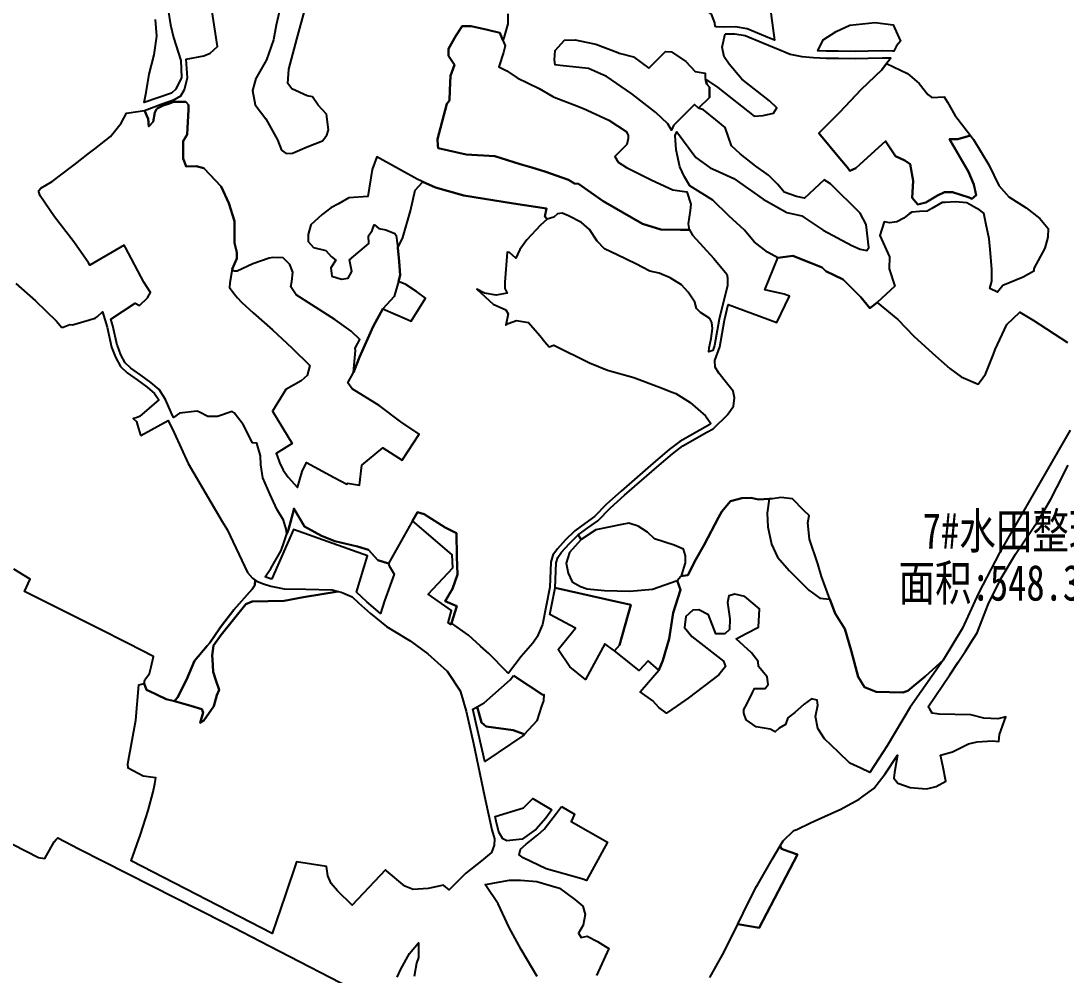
# Model space of a CAD drawing. Header units: millimetres. Extents: x 35444746 to 35449000, y 3482000 to 3488437.
# Drawn here: x 35447122.2 to 35447560.5, y 3484586.7 to 3484987 of the extents above; entities that cross this region are included whole.
import ezdxf
from ezdxf.enums import TextEntityAlignment as Align

# ---------------------------------------------------------------- set-up
doc = ezdxf.new("R2010")
doc.units = ezdxf.units.MM
for name, color, linetype, true_color in [('0203.02旱地整理', 9, 'Continuous', 0x808080), ('0204.01水田整理标注', 7, 'Continuous', 0xffffff), ('0204.02水田整理', 9, 'Continuous', 0x808080)]:
    doc.layers.add(name, color=color, linetype=linetype, true_color=true_color)
doc.styles.add('宋体', font='')
doc.styles.get('宋体').set_extended_font_data('SimSun')

msp = doc.modelspace()

# ---------------------------------------------------------------- linework, layer by layer
at = {"layer": '0203.02旱地整理', "color": 41}
for points in [[(35447414.69, 3485011.774), (35447414.867, 3485011.575), (35447430.876, 3485000.053), (35447436.236, 3484994.156), (35447436.868, 3484989.258), (35447438.233, 3484978.829), (35447434.372, 3484980.427), (35447426.697, 3484983.668), (35447421.839, 3484984.436), (35447417.252, 3484984.37), (35447413.752, 3484984.543), (35447413.261, 3484984.572), (35447413.162, 3484986.173), (35447411.742, 3484989.852), (35447405.07, 3484994.286), (35447399.362, 3484994.962), (35447396.556, 3484998.044), (35447396.786996, 3484998.107016), (35447399.034, 3484998.72), (35447400.79, 3485000)], [(35447414.69, 3485011.774), (35447414.867, 3485011.575), (35447430.876, 3485000.053), (35447436.236, 3484994.156), (35447436.868, 3484989.258), (35447438.233, 3484978.829), (35447434.372, 3484980.427), (35447426.697, 3484983.668), (35447421.839, 3484984.436), (35447417.252, 3484984.37), (35447413.752, 3484984.543), (35447413.261, 3484984.572), (35447413.162, 3484986.173), (35447411.742, 3484989.852), (35447405.07, 3484994.286), (35447399.362, 3484994.962), (35447396.556, 3484998.044), (35447396.786996, 3484998.107016), (35447399.034, 3484998.72), (35447400.79, 3485000)], [(35447469.759, 3484985.157), (35447480.464, 3484986.297), (35447488.021, 3484985.289), (35447491.061, 3484978.417), (35447489.315, 3484976.459), (35447488.207, 3484974.306), (35447487.673, 3484974.318), (35447483.439, 3484974.408), (35447477.458, 3484974.268), (35447472.013, 3484974.127), (35447465.077, 3484974.238), (35447459.932, 3484974.259), (35447456.414, 3484974.381), (35447458.611, 3484979.002), (35447464.018, 3484982.496)], [(35447469.759, 3484985.157), (35447480.464, 3484986.297), (35447488.021, 3484985.289), (35447491.061, 3484978.417), (35447489.315, 3484976.459), (35447488.207, 3484974.306), (35447487.673, 3484974.318), (35447483.439, 3484974.408), (35447477.458, 3484974.268), (35447472.013, 3484974.127), (35447465.077, 3484974.238), (35447459.932, 3484974.259), (35447456.414, 3484974.381), (35447458.611, 3484979.002), (35447464.018, 3484982.496)], [(35447417.565, 3484981.483), (35447421.633, 3484981.54), (35447425.897, 3484980.866), (35447433.256, 3484977.758), (35447440.462, 3484974.775), (35447444.738, 3484972.992), (35447449.614, 3484971.984), (35447454.539, 3484971.553), (35447459.875, 3484971.367), (35447465.048, 3484971.345), (35447472.027, 3484971.234), (35447477.529, 3484971.376), (35447483.442, 3484971.515), (35447486.889, 3484971.441), (35447486.662, 3484970.931), (35447485.216, 3484969.106), (35447483.15, 3484966.498), (35447474.547, 3484958.124), (35447465.55, 3484948.672), (35447456.832, 3484939.825), (35447465.661, 3484929.189), (35447468.87, 3484925.496), (35447469.804, 3484924.045), (35447472.274, 3484925.193), (35447474.087, 3484926.828), (35447484.706, 3484936.469), (35447488.879, 3484930.163), (35447492.884, 3484928.392), (35447495.069, 3484926.927), (35447496.32, 3484919.83), (35447495.904, 3484912.762), (35447498.245, 3484909.948), (35447501.706, 3484910.757), (35447506.575, 3484913.7), (35447509.462, 3484915.17), (35447512.837, 3484915.074), (35447519.908, 3484912.904), (35447520.93, 3484912.341), (35447522.761, 3484913.83), (35447521.806, 3484918.377), (35447519.521, 3484923.639), (35447511.651, 3484937.313), (35447515.021, 3484937.3), (35447520.339, 3484938.896), (35447521.653, 3484937.17), (35447528.051, 3484926.61), (35447532.242, 3484917.859), (35447536.414, 3484913.161), (35447543.79, 3484908.532), (35447549.523, 3484904.142), (35447552.913, 3484899.896), (35447552.899, 3484896.203), (35447551.568, 3484891.694), (35447546.898, 3484883.053), (35447546.97, 3484882.043), (35447542.521, 3484879.452), (35447533.917, 3484875.991), (35447531.768, 3484873.121), (35447528.524, 3484874.739), (35447529.365, 3484877.797), (35447529.385, 3484882.678), (35447528.834, 3484889.465), (35447528.197, 3484895.591), (35447526.9, 3484902.05), (35447525.925, 3484906.357), (35447524.358, 3484907.605), (35447521.799, 3484908.939), (35447518.827, 3484910.689), (35447514.113, 3484911.122), (35447509.808, 3484910.726), (35447508.485, 3484910.732), (35447504.254, 3484908.267), (35447502.181, 3484907.2), (35447498.954, 3484906.965), (35447495.808, 3484906.73), (35447494.647, 3484905.99), (35447492.488, 3484904.261), (35447489.503, 3484902.702), (35447486.606, 3484902.3), (35447484.192, 3484902.613), (35447482.39, 3484896.966), (35447486.397, 3484887.986), (35447486.258, 3484883.013), (35447488.599, 3484875.634), (35447481.321, 3484868.83), (35447479.244, 3484867.305), (35447478.137, 3484866.492), (35447474.403, 3484871.141), (35447467.055, 3484878.522), (35447459.681, 3484881.938), (35447458.137, 3484883.453), (35447453.3, 3484885.525), (35447445.854, 3484888.394), (35447439.543, 3484887.611), (35447435.217, 3484889.964), (35447429.733, 3484894.322), (35447425.584, 3484899.174), (35447419.107, 3484905.204), (35447412.298, 3484911.735), (35447402.651, 3484917.728), (35447400.422, 3484921.608), (35447398.56, 3484925.753), (35447397.023, 3484932.933), (35447396.557, 3484938.889), (35447397.22, 3484940.486), (35447405.239, 3484929.702), (35447411.199, 3484925.36), (35447413.404, 3484924.357), (35447421.143, 3484920.835), (35447433.492, 3484912.213), (35447443.374, 3484906.56), (35447449.67, 3484905.207), (35447450.692, 3484904.519), (35447458.601, 3484899.199), (35447470.599, 3484892.751), (35447474.121, 3484891.198), (35447476.89, 3484890.617), (35447477.703, 3484891.929), (35447476.707, 3484901.508), (35447474.075, 3484906.355), (35447461.743, 3484918.606), (35447459.013, 3484920.256), (35447450.722, 3484912.558), (35447447.415, 3484913.321), (35447442.262, 3484915.184), (35447439.56, 3484918.288), (35447435.65, 3484922.254), (35447430.364, 3484926.072), (35447423.806, 3484931.135), (35447420.235, 3484934.575), (35447417.495, 3484942.226), (35447413.595, 3484945.449), (35447408.447, 3484949.704), (35447406.296, 3484950.37), (35447410.913, 3484954.858), (35447410.926, 3484959.145), (35447409.856, 3484960.383), (35447409.278, 3484962.496), (35447414.412, 3484959.004), (35447429.736, 3484946.993), (35447433.477, 3484947.262), (35447437.756, 3484948.277), (35447439.123, 3484950.529), (35447436.167, 3484953.401), (35447424.564, 3484962.467), (35447419.18, 3484968.884), (35447417.061, 3484971.844), (35447416.258, 3484975.946)], [(35447417.565, 3484981.483), (35447421.633, 3484981.54), (35447425.897, 3484980.866), (35447433.256, 3484977.758), (35447440.462, 3484974.775), (35447444.738, 3484972.992), (35447449.614, 3484971.984), (35447454.539, 3484971.553), (35447459.875, 3484971.367), (35447465.048, 3484971.345), (35447472.027, 3484971.234), (35447477.529, 3484971.376), (35447483.442, 3484971.515), (35447486.889, 3484971.441), (35447486.662, 3484970.931), (35447485.216, 3484969.106), (35447483.15, 3484966.498), (35447474.547, 3484958.124), (35447465.55, 3484948.672), (35447456.832, 3484939.825), (35447465.661, 3484929.189), (35447468.87, 3484925.496), (35447469.804, 3484924.045), (35447472.274, 3484925.193), (35447474.087, 3484926.828), (35447484.706, 3484936.469), (35447488.879, 3484930.163), (35447492.884, 3484928.392), (35447495.069, 3484926.927), (35447496.32, 3484919.83), (35447495.904, 3484912.762), (35447498.245, 3484909.948), (35447501.706, 3484910.757), (35447506.575, 3484913.7), (35447509.462, 3484915.17), (35447512.837, 3484915.074), (35447519.908, 3484912.904), (35447520.93, 3484912.341), (35447522.761, 3484913.83), (35447521.806, 3484918.377), (35447519.521, 3484923.639), (35447511.651, 3484937.313), (35447515.021, 3484937.3), (35447520.339, 3484938.896), (35447521.653, 3484937.17), (35447528.051, 3484926.61), (35447532.242, 3484917.859), (35447536.414, 3484913.161), (35447543.79, 3484908.532), (35447549.523, 3484904.142), (35447552.913, 3484899.896), (35447552.899, 3484896.203), (35447551.568, 3484891.694), (35447546.898, 3484883.053), (35447546.97, 3484882.043), (35447542.521, 3484879.452), (35447533.917, 3484875.991), (35447531.768, 3484873.121), (35447528.524, 3484874.739), (35447529.365, 3484877.797), (35447529.385, 3484882.678), (35447528.834, 3484889.465), (35447528.197, 3484895.591), (35447526.9, 3484902.05), (35447525.925, 3484906.357), (35447524.358, 3484907.605), (35447521.799, 3484908.939), (35447518.827, 3484910.689), (35447514.113, 3484911.122), (35447509.808, 3484910.726), (35447508.485, 3484910.732), (35447504.254, 3484908.267), (35447502.181, 3484907.2), (35447498.954, 3484906.965), (35447495.808, 3484906.73), (35447494.647, 3484905.99), (35447492.488, 3484904.261), (35447489.503, 3484902.702), (35447486.606, 3484902.3), (35447484.192, 3484902.613), (35447482.39, 3484896.966), (35447486.397, 3484887.986), (35447486.258, 3484883.013), (35447488.599, 3484875.634), (35447481.321, 3484868.83), (35447479.244, 3484867.305), (35447478.137, 3484866.492), (35447474.403, 3484871.141), (35447467.055, 3484878.522), (35447459.681, 3484881.938), (35447458.137, 3484883.453), (35447453.3, 3484885.525), (35447445.854, 3484888.394), (35447439.543, 3484887.611), (35447435.217, 3484889.964), (35447429.733, 3484894.322), (35447425.584, 3484899.174), (35447419.107, 3484905.204), (35447412.298, 3484911.735), (35447402.651, 3484917.728), (35447400.422, 3484921.608), (35447398.56, 3484925.753), (35447397.023, 3484932.933), (35447396.557, 3484938.889), (35447397.22, 3484940.486), (35447405.239, 3484929.702), (35447411.199, 3484925.36), (35447413.404, 3484924.357), (35447421.143, 3484920.835), (35447433.492, 3484912.213), (35447443.374, 3484906.56), (35447449.67, 3484905.207), (35447450.692, 3484904.519), (35447458.601, 3484899.199), (35447470.599, 3484892.751), (35447474.121, 3484891.198), (35447476.89, 3484890.617), (35447477.703, 3484891.929), (35447476.707, 3484901.508), (35447474.075, 3484906.355), (35447461.743, 3484918.606), (35447459.013, 3484920.256), (35447450.722, 3484912.558), (35447447.415, 3484913.321), (35447442.262, 3484915.184), (35447439.56, 3484918.288), (35447435.65, 3484922.254), (35447430.364, 3484926.072), (35447423.806, 3484931.135), (35447420.235, 3484934.575), (35447417.495, 3484942.226), (35447413.595, 3484945.449), (35447408.447, 3484949.704), (35447406.296, 3484950.37), (35447410.913, 3484954.858), (35447410.926, 3484959.145), (35447409.856, 3484960.383), (35447409.278, 3484962.496), (35447414.412, 3484959.004), (35447429.736, 3484946.993), (35447433.477, 3484947.262), (35447437.756, 3484948.277), (35447439.123, 3484950.529), (35447436.167, 3484953.401), (35447424.564, 3484962.467), (35447419.18, 3484968.884), (35447417.061, 3484971.844), (35447416.258, 3484975.946)], [(35447435.954, 3484786.45), (35447435.133, 3484780.506), (35447435.459, 3484774.748), (35447436.906, 3484767.461), (35447439.433, 3484762.039), (35447444.498, 3484756.272), (35447452.605, 3484748.13), (35447457.167, 3484744.734), (35447461.422, 3484744.409), (35447463.692, 3484738.321), (35447467.739, 3484731.964), (35447470.418, 3484722.811), (35447473.322, 3484711.849), (35447475.941, 3484707.417), (35447480.866, 3484705.528), (35447492.067, 3484705.245), (35447494.134, 3484705.988), (35447501.47, 3484712.082), (35447509.006, 3484718.812), (35447495.162, 3484699.118), (35447485.517, 3484682.778), (35447478.157, 3484671.675), (35447474.401, 3484673.426), (35447469.761, 3484675.595), (35447465.065, 3484680.139), (35447459.175, 3484685.799), (35447456.317, 3484690.126), (35447455.429, 3484695.126), (35447456.38, 3484699.909), (35447456.042, 3484701.96), (35447453.78, 3484702.614), (35447450.589, 3484700.295), (35447446.772, 3484696.844), (35447443.845, 3484694.633), (35447442.786, 3484691.787), (35447440.179, 3484690.231), (35447438.427, 3484688.689), (35447436.426, 3484689.79), (35447430.496, 3484690.749), (35447426.26, 3484693.748), (35447425.406, 3484696.501), (35447425.41, 3484698.049), (35447426.538, 3484700.337), (35447428.931, 3484705.189), (35447429.849, 3484706.933), (35447434.358, 3484706.955), (35447435.614, 3484708.524), (35447435.162, 3484711.805), (35447431.521, 3484716.141), (35447431.297, 3484718.204), (35447428.501, 3484721.893), (35447422.152, 3484727.745), (35447426.604, 3484730.053), (35447431.551, 3484732.608), (35447431.854, 3484740.263), (35447425.787, 3484745.555), (35447421.581, 3484746.413), (35447419.066, 3484745.72), (35447418.485, 3484742.98), (35447419.431, 3484736.13), (35447419.304, 3484731.677), (35447417.418, 3484729.8), (35447413.656, 3484729.809), (35447410.51, 3484737.82), (35447406.454, 3484739.878), (35447403.982, 3484739.701), (35447400.986, 3484737.123), (35447400.509, 3484732.484), (35447403.515, 3484728.684), (35447416.764, 3484718.341), (35447417.723, 3484716.08), (35447414.794, 3484712.65), (35447401.953, 3484702.798), (35447397.329, 3484699.616), (35447392.936, 3484696.594), (35447389.636, 3484698.904), (35447387.235, 3484701.662), (35447381.846, 3484705.494), (35447389.663, 3484714.637), (35447391.303, 3484718.583), (35447393.978, 3484727.695), (35447395.705, 3484738.697), (35447398.764, 3484748.29), (35447397.371, 3484752.226), (35447398.918, 3484754.066), (35447401.807, 3484754.404), (35447405.191, 3484760.958), (35447408.776, 3484767.154), (35447414.768, 3484778.584), (35447416.118, 3484781.16), (35447419.76, 3484785.474), (35447424.531, 3484786.754), (35447428.436, 3484786.871), (35447431.464, 3484786.22)], [(35447435.954, 3484786.45), (35447435.133, 3484780.506), (35447435.459, 3484774.748), (35447436.906, 3484767.461), (35447439.433, 3484762.039), (35447444.498, 3484756.272), (35447452.605, 3484748.13), (35447457.167, 3484744.734), (35447461.422, 3484744.409), (35447463.692, 3484738.321), (35447467.739, 3484731.964), (35447470.418, 3484722.811), (35447473.322, 3484711.849), (35447475.941, 3484707.417), (35447480.866, 3484705.528), (35447492.067, 3484705.245), (35447494.134, 3484705.988), (35447501.47, 3484712.082), (35447509.006, 3484718.812), (35447495.162, 3484699.118), (35447485.517, 3484682.778), (35447478.157, 3484671.675), (35447474.401, 3484673.426), (35447469.761, 3484675.595), (35447465.065, 3484680.139), (35447459.175, 3484685.799), (35447456.317, 3484690.126), (35447455.429, 3484695.126), (35447456.38, 3484699.909), (35447456.042, 3484701.96), (35447453.78, 3484702.614), (35447450.589, 3484700.295), (35447446.772, 3484696.844), (35447443.845, 3484694.633), (35447442.786, 3484691.787), (35447440.179, 3484690.231), (35447438.427, 3484688.689), (35447436.426, 3484689.79), (35447430.496, 3484690.749), (35447426.26, 3484693.748), (35447425.406, 3484696.501), (35447425.41, 3484698.049), (35447426.538, 3484700.337), (35447428.931, 3484705.189), (35447429.849, 3484706.933), (35447434.358, 3484706.955), (35447435.614, 3484708.524), (35447435.162, 3484711.805), (35447431.521, 3484716.141), (35447431.297, 3484718.204), (35447428.501, 3484721.893), (35447422.152, 3484727.745), (35447426.604, 3484730.053), (35447431.551, 3484732.608), (35447431.854, 3484740.263), (35447425.787, 3484745.555), (35447421.581, 3484746.413), (35447419.066, 3484745.72), (35447418.485, 3484742.98), (35447419.431, 3484736.13), (35447419.304, 3484731.677), (35447417.418, 3484729.8), (35447413.656, 3484729.809), (35447410.51, 3484737.82), (35447406.454, 3484739.878), (35447403.982, 3484739.701), (35447400.986, 3484737.123), (35447400.509, 3484732.484), (35447403.515, 3484728.684), (35447416.764, 3484718.341), (35447417.723, 3484716.08), (35447414.794, 3484712.65), (35447401.953, 3484702.798), (35447397.329, 3484699.616), (35447392.936, 3484696.594), (35447389.636, 3484698.904), (35447387.235, 3484701.662), (35447381.846, 3484705.494), (35447389.663, 3484714.637), (35447391.303, 3484718.583), (35447393.978, 3484727.695), (35447395.705, 3484738.697), (35447398.764, 3484748.29), (35447397.371, 3484752.226), (35447398.918, 3484754.066), (35447401.807, 3484754.404), (35447405.191, 3484760.958), (35447408.776, 3484767.154), (35447414.768, 3484778.584), (35447416.118, 3484781.16), (35447419.76, 3484785.474), (35447424.531, 3484786.754), (35447428.436, 3484786.871), (35447431.464, 3484786.22)], [(35447233.731, 3484771.839), (35447234.329, 3484773.593), (35447236.589, 3484781.905), (35447236.662, 3484782.368), (35447241.032, 3484774.871), (35447248.184633, 3484770.959558), (35447253.886, 3484768.679222), (35447263.265, 3484766.445), (35447267.942, 3484765.003), (35447271.832, 3484760.751), (35447276.312, 3484759.31), (35447276.582, 3484758.372), (35447278.769, 3484754.826), (35447274.704, 3484743.693), (35447273.036, 3484738.334), (35447267.236, 3484743.201), (35447262.91, 3484747.292), (35447267.498, 3484762.598), (35447236.439, 3484773.638), (35447227.43, 3484752.844), (35447226.865, 3484752.964), (35447224.56, 3484753.742), (35447227.027, 3484757.208), (35447231.338, 3484764.827), (35447232.441, 3484768.06)], [(35447233.731, 3484771.839), (35447234.329, 3484773.593), (35447236.589, 3484781.905), (35447236.662, 3484782.368), (35447241.032, 3484774.871), (35447248.184633, 3484770.959558), (35447253.886, 3484768.679222), (35447263.265, 3484766.445), (35447267.942, 3484765.003), (35447271.832, 3484760.751), (35447276.312, 3484759.31), (35447276.582, 3484758.372), (35447278.769, 3484754.826), (35447274.704, 3484743.693), (35447273.036, 3484738.334), (35447267.236, 3484743.201), (35447262.91, 3484747.292), (35447267.498, 3484762.598), (35447236.439, 3484773.638), (35447227.43, 3484752.844), (35447226.865, 3484752.964), (35447224.56, 3484753.742), (35447227.027, 3484757.208), (35447231.338, 3484764.827), (35447232.441, 3484768.06)], [(35447286.366, 3484777.244), (35447288.44, 3484780.943), (35447291.283, 3484780.022), (35447300.062, 3484774.396), (35447304.774, 3484772.08), (35447305.001, 3484762.26), (35447305.301, 3484754.764), (35447303.201, 3484748.768), (35447300.159, 3484743.484), (35447305.019, 3484741.464), (35447302.709, 3484734.295), (35447302.44, 3484733.784), (35447301.378, 3484734.5), (35447302.788, 3484739.574), (35447292.914, 3484746.489), (35447303.353, 3484757.577), (35447302.96, 3484763.006), (35447287.293, 3484776.557)], [(35447286.366, 3484777.244), (35447288.44, 3484780.943), (35447291.283, 3484780.022), (35447300.062, 3484774.396), (35447304.774, 3484772.08), (35447305.001, 3484762.26), (35447305.301, 3484754.764), (35447303.201, 3484748.768), (35447300.159, 3484743.484), (35447305.019, 3484741.464), (35447302.709, 3484734.295), (35447302.44, 3484733.784), (35447301.378, 3484734.5), (35447302.788, 3484739.574), (35447292.914, 3484746.489), (35447303.353, 3484757.577), (35447302.96, 3484763.006), (35447287.293, 3484776.557)], [(35447220.392, 3484752.349), (35447221.04, 3484751.884), (35447222.77, 3484751.227), (35447223.954, 3484750.779), (35447227.029, 3484749.856), (35447232.58, 3484748.738), (35447241.588, 3484748.596), (35447252.631, 3484748.23), (35447255.254, 3484747.586), (35447240.695, 3484745.224), (35447232.62, 3484743.727), (35447225.903, 3484743.527), (35447219.142, 3484743.413), (35447216.553, 3484742.21), (35447206.121, 3484729.48), (35447202.939, 3484724.949), (35447202.386, 3484720.683), (35447202.47, 3484719.184), (35447202.762, 3484713.956), (35447203.971, 3484710.414), (35447205.37, 3484706.317), (35447204.286, 3484704.141), (35447203.055, 3484699.493), (35447198.853, 3484693.527), (35447197.314, 3484692.465), (35447198.543, 3484696.894), (35447198.037, 3484698.279), (35447193.413, 3484699.633), (35447186.52, 3484701.569), (35447186.816, 3484702.013), (35447187.779, 3484703.123), (35447191.588, 3484710.466), (35447194.98, 3484718.559), (35447200.314, 3484724.77), (35447201.387, 3484726.019), (35447205.635, 3484732.267), (35447206.289, 3484733.129), (35447211.427, 3484739.901), (35447219.145, 3484748.56), (35447220.295, 3484750.295)], [(35447220.392, 3484752.349), (35447221.04, 3484751.884), (35447222.77, 3484751.227), (35447223.954, 3484750.779), (35447227.029, 3484749.856), (35447232.58, 3484748.738), (35447241.588, 3484748.596), (35447252.631, 3484748.23), (35447255.254, 3484747.586), (35447240.695, 3484745.224), (35447232.62, 3484743.727), (35447225.903, 3484743.527), (35447219.142, 3484743.413), (35447216.553, 3484742.21), (35447206.121, 3484729.48), (35447202.939, 3484724.949), (35447202.386, 3484720.683), (35447202.47, 3484719.184), (35447202.762, 3484713.956), (35447203.971, 3484710.414), (35447205.37, 3484706.317), (35447204.286, 3484704.141), (35447203.055, 3484699.493), (35447198.853, 3484693.527), (35447197.314, 3484692.465), (35447198.543, 3484696.894), (35447198.037, 3484698.279), (35447193.413, 3484699.633), (35447186.52, 3484701.569), (35447186.816, 3484702.013), (35447187.779, 3484703.123), (35447191.588, 3484710.466), (35447194.98, 3484718.559), (35447200.314, 3484724.77), (35447201.387, 3484726.019), (35447205.635, 3484732.267), (35447206.289, 3484733.129), (35447211.427, 3484739.901), (35447219.145, 3484748.56), (35447220.295, 3484750.295)], [(35447255.254, 3484747.586), (35447256.54, 3484747.27), (35447257.235, 3484747.099), (35447261.14, 3484745.318), (35447263.706, 3484742.832), (35447268.73, 3484738.299), (35447275.478, 3484732.919), (35447278.025, 3484731.381), (35447285.359, 3484726.954), (35447292.843, 3484721.47), (35447300.982, 3484714.191), (35447306.353, 3484705.928), (35447307.744, 3484701.277), (35447307.792, 3484701.119), (35447308.889, 3484697.455), (35447312.003, 3484683.775), (35447316.52, 3484661.679), (35447319.629, 3484647.612), (35447320.71, 3484643.884), (35447320.598, 3484641.163), (35447319.538, 3484638.161), (35447315.325, 3484634.633), (35447308.783, 3484629.406), (35447301.759, 3484622.488), (35447299.325, 3484624.392), (35447293.029, 3484622.986), (35447286.693, 3484622.535), (35447283.222, 3484624.005), (35447275.536, 3484630.398), (35447275.07, 3484630.785), (35447261.026, 3484616.036), (35447254.936, 3484622.008), (35447252.222, 3484625.139), (35447250.922, 3484628.283), (35447250.346, 3484632.205), (35447237.732, 3484634.228), (35447232.957, 3484620.068), (35447227.576, 3484604.107), (35447168.408, 3484634.608), (35447172.298, 3484645.614), (35447175.558, 3484655.659), (35447177.618, 3484663.577), (35447178.265, 3484666.97), (35447178.739, 3484669.454), (35447173.492, 3484670.153), (35447167.129, 3484673.54), (35447166.97, 3484675.293), (35447170.377, 3484693.566), (35447171.592, 3484708.433), (35447173.807, 3484709.052), (35447174.846, 3484706.395), (35447178.491, 3484704.599), (35447179.339, 3484704.181), (35447183.034, 3484702.362), (35447186.52, 3484701.569), (35447193.413, 3484699.633), (35447198.037, 3484698.279), (35447198.543, 3484696.894), (35447197.314, 3484692.465), (35447198.853, 3484693.527), (35447203.055, 3484699.493), (35447204.286, 3484704.141), (35447205.37, 3484706.317), (35447203.971, 3484710.414), (35447202.762, 3484713.956), (35447202.47, 3484719.184), (35447202.386, 3484720.683), (35447202.939, 3484724.949), (35447206.121, 3484729.48), (35447216.553, 3484742.21), (35447219.142, 3484743.413), (35447225.903, 3484743.527), (35447232.62, 3484743.727), (35447240.695, 3484745.224)], [(35447255.254, 3484747.586), (35447256.54, 3484747.27), (35447257.235, 3484747.099), (35447261.14, 3484745.318), (35447263.706, 3484742.832), (35447268.73, 3484738.299), (35447275.478, 3484732.919), (35447278.025, 3484731.381), (35447285.359, 3484726.954), (35447292.843, 3484721.47), (35447300.982, 3484714.191), (35447306.353, 3484705.928), (35447307.744, 3484701.277), (35447307.792, 3484701.119), (35447308.889, 3484697.455), (35447312.003, 3484683.775), (35447316.52, 3484661.679), (35447319.629, 3484647.612), (35447320.71, 3484643.884), (35447320.598, 3484641.163), (35447319.538, 3484638.161), (35447315.325, 3484634.633), (35447308.783, 3484629.406), (35447301.759, 3484622.488), (35447299.325, 3484624.392), (35447293.029, 3484622.986), (35447286.693, 3484622.535), (35447283.222, 3484624.005), (35447275.536, 3484630.398), (35447275.07, 3484630.785), (35447261.026, 3484616.036), (35447254.936, 3484622.008), (35447252.222, 3484625.139), (35447250.922, 3484628.283), (35447250.346, 3484632.205), (35447237.732, 3484634.228), (35447232.957, 3484620.068), (35447227.576, 3484604.107), (35447168.408, 3484634.608), (35447172.298, 3484645.614), (35447175.558, 3484655.659), (35447177.618, 3484663.577), (35447178.265, 3484666.97), (35447178.739, 3484669.454), (35447173.492, 3484670.153), (35447167.129, 3484673.54), (35447166.97, 3484675.293), (35447170.377, 3484693.566), (35447171.592, 3484708.433), (35447173.807, 3484709.052), (35447174.846, 3484706.395), (35447178.491, 3484704.599), (35447179.339, 3484704.181), (35447183.034, 3484702.362), (35447186.52, 3484701.569), (35447193.413, 3484699.633), (35447198.037, 3484698.279), (35447198.543, 3484696.894), (35447197.314, 3484692.465), (35447198.853, 3484693.527), (35447203.055, 3484699.493), (35447204.286, 3484704.141), (35447205.37, 3484706.317), (35447203.971, 3484710.414), (35447202.762, 3484713.956), (35447202.47, 3484719.184), (35447202.386, 3484720.683), (35447202.939, 3484724.949), (35447206.121, 3484729.48), (35447216.553, 3484742.21), (35447219.142, 3484743.413), (35447225.903, 3484743.527), (35447232.62, 3484743.727), (35447240.695, 3484745.224)], [(35447346.199, 3484749.144), (35447367.388, 3484744.423), (35447377.994, 3484742.06), (35447373.262, 3484725.028), (35447371.053, 3484722.662), (35447367.028, 3484725.613), (35447358.983, 3484710.707), (35447352.368, 3484715.954), (35447347.454, 3484723.308), (35447354.709, 3484732.212), (35447343.973, 3484737.962)], [(35447346.199, 3484749.144), (35447367.388, 3484744.423), (35447377.994, 3484742.06), (35447373.262, 3484725.028), (35447371.053, 3484722.662), (35447367.028, 3484725.613), (35447358.983, 3484710.707), (35447352.368, 3484715.954), (35447347.454, 3484723.308), (35447354.709, 3484732.212), (35447343.973, 3484737.962)], [(35447328.712, 3484712.338), (35447341.007, 3484704.271), (35447341.52, 3484704.332), (35447341.321, 3484701.773), (35447340.55, 3484699.42), (35447338.572, 3484693.366), (35447333.223, 3484687.545), (35447332.757, 3484687.818), (35447328.543, 3484689.37), (35447317.23, 3484690.933), (35447315.307, 3484692.692), (35447313.557, 3484699.227), (35447316.482, 3484700.817), (35447327.34, 3484710.52)], [(35447328.712, 3484712.338), (35447341.007, 3484704.271), (35447341.52, 3484704.332), (35447341.321, 3484701.773), (35447340.55, 3484699.42), (35447338.572, 3484693.366), (35447333.223, 3484687.545), (35447332.757, 3484687.818), (35447328.543, 3484689.37), (35447317.23, 3484690.933), (35447315.307, 3484692.692), (35447313.557, 3484699.227), (35447316.482, 3484700.817), (35447327.34, 3484710.52)], [(35447313.557, 3484699.227), (35447315.307, 3484692.692), (35447317.23, 3484690.933), (35447328.543, 3484689.37), (35447332.757, 3484687.818), (35447333.223, 3484687.545), (35447333.041, 3484687.347), (35447316.743, 3484676.254), (35447315.591, 3484681.145), (35447311.671, 3484698.202)], [(35447313.557, 3484699.227), (35447315.307, 3484692.692), (35447317.23, 3484690.933), (35447328.543, 3484689.37), (35447332.757, 3484687.818), (35447333.223, 3484687.545), (35447333.041, 3484687.347), (35447316.743, 3484676.254), (35447315.591, 3484681.145), (35447311.671, 3484698.202)], [(35447054.852, 3484674.066), (35447081.158, 3484660.78), (35447129.517, 3484635.963), (35447132.207, 3484635.521), (35447136.059, 3484642.596), (35447136.945, 3484643.553), (35447137.701, 3484644.267), (35447146.393, 3484639.671), (35447207.378, 3484608.662), (35447226.536, 3484598.74), (35447264.431, 3484579.242), (35447266.459, 3484577.479), (35447267.294, 3484575.682), (35447267.694, 3484573.714), (35447267.694, 3484571.38), (35447237.156, 3484505.921), (35447236.021, 3484505.706), (35447235.105, 3484505.747), (35447025.099, 3484607.001), (35447024.685, 3484607.201), (35447024.38, 3484607.775)], [(35447054.852, 3484674.066), (35447081.158, 3484660.78), (35447129.517, 3484635.963), (35447132.207, 3484635.521), (35447136.059, 3484642.596), (35447136.945, 3484643.553), (35447137.701, 3484644.267), (35447146.393, 3484639.671), (35447207.378, 3484608.662), (35447226.536, 3484598.74), (35447264.431, 3484579.242), (35447266.459, 3484577.479), (35447267.294, 3484575.682), (35447267.694, 3484573.714), (35447267.694, 3484571.38), (35447237.156, 3484505.921), (35447236.021, 3484505.706), (35447235.105, 3484505.747), (35447025.099, 3484607.001), (35447024.685, 3484607.201), (35447024.38, 3484607.775)], [(35447344.827, 3484656.009), (35447342.276, 3484652.518), (35447338.252, 3484647.866), (35447332.34, 3484643.71), (35447325.985, 3484643.031), (35447324.21, 3484643.809), (35447322.646, 3484646.572), (35447321.517, 3484651.246), (35447321.11, 3484653.139), (35447332.947, 3484656.836), (35447336.885, 3484660.773)], [(35447344.827, 3484656.009), (35447342.276, 3484652.518), (35447338.252, 3484647.866), (35447332.34, 3484643.71), (35447325.985, 3484643.031), (35447324.21, 3484643.809), (35447322.646, 3484646.572), (35447321.517, 3484651.246), (35447321.11, 3484653.139), (35447332.947, 3484656.836), (35447336.885, 3484660.773)], [(35447348.927, 3484657.356), (35447354.328, 3484654.12), (35447352.943, 3484651.143), (35447368.145, 3484642.495), (35447359.31, 3484626.37), (35447357.352, 3484627.117), (35447342.436, 3484631.217), (35447332.775, 3484635.812), (35447331.16, 3484637.049), (35447331.745, 3484639.539), (35447334.036, 3484641.619), (35447338.959, 3484645.475), (35447341.567, 3484647.916), (35447346.72, 3484654.584)], [(35447348.927, 3484657.356), (35447354.328, 3484654.12), (35447352.943, 3484651.143), (35447368.145, 3484642.495), (35447359.31, 3484626.37), (35447357.352, 3484627.117), (35447342.436, 3484631.217), (35447332.775, 3484635.812), (35447331.16, 3484637.049), (35447331.745, 3484639.539), (35447334.036, 3484641.619), (35447338.959, 3484645.475), (35447341.567, 3484647.916), (35447346.72, 3484654.584)], [(35447440.579038, 3484640.825065), (35447441.094, 3484639.598), (35447444.202, 3484638.462), (35447447.907, 3484637.276), (35447431.708, 3484606.479), (35447423.66, 3484607.9), (35447422.843, 3484608.045), (35447427.261, 3484617.292), (35447430.642197, 3484623.783898), (35447431.286, 3484625.02), (35447437.388, 3484635.417)], [(35447440.579038, 3484640.825065), (35447441.094, 3484639.598), (35447444.202, 3484638.462), (35447447.907, 3484637.276), (35447431.708, 3484606.479), (35447423.66, 3484607.9), (35447422.843, 3484608.045), (35447427.261, 3484617.292), (35447430.642197, 3484623.783898), (35447431.286, 3484625.02), (35447437.388, 3484635.417)]]:
    msp.add_lwpolyline(points, close=True, dxfattribs=at)
for points in [[(35447326.364, 3484989.897), (35447326.349, 3484985.751), (35447324.761, 3484979.913), (35447324.316, 3484978.905), (35447323.065, 3484982.033), (35447317.89, 3484983.164), (35447310.937, 3484984.781), (35447307.217, 3484984.781), (35447304.63, 3484980.739), (35447301.506, 3484975.268), (35447301.506, 3484972.262), (35447303.941, 3484968.539), (35447302.282, 3484963.989), (35447302.058, 3484957.908), (35447301.898, 3484953.576), (35447300.8, 3484952.134), (35447296.877, 3484937.303), (35447297.027, 3484934.82), (35447297.088, 3484933.556), (35447308.875, 3484930.887), (35447320.85, 3484930.168), (35447331.558, 3484926.856), (35447336.459, 3484925.4), (35447341.848, 3484923.798), (35447351.845, 3484920.261), (35447354.269, 3484918.826), (35447356.016, 3484918.645), (35447366.304, 3484911.319), (35447382.854, 3484901.866), (35447390.553, 3484899.488), (35447398.847, 3484899.286), (35447402.526, 3484899.271), (35447403.84, 3484897.15), (35447412.692, 3484887.241), (35447418.204, 3484880.716), (35447418.441, 3484879.131), (35447418.48, 3484876.02), (35447415.066, 3484861.884), (35447413.077, 3484850.751), (35447412.344, 3484848.737), (35447410.611, 3484848.153), (35447410.787, 3484849.76), (35447411.649, 3484853.733), (35447412.259, 3484857.876), (35447411.931, 3484860.415), (35447411.092, 3484862.111), (35447407.21, 3484864.58), (35447405.526, 3484866.364), (35447404.775, 3484868.99), (35447402.001, 3484873.231), (35447399.222, 3484876.289), (35447394.496, 3484879.185), (35447389.767, 3484881.15), (35447385.879, 3484882.012), (35447380.053, 3484884.998), (35447372.201, 3484888.837), (35447366.966, 3484891.313), (35447363.85, 3484894.625), (35447360.655, 3484899.461), (35447357.199, 3484902.351), (35447351.88, 3484905.165), (35447349.093, 3484906.277), (35447347.231, 3484906.031), (35447345.618, 3484904.684), (35447342.907, 3484903.849), (35447341.862, 3484904.846), (35447342.607, 3484908.264), (35447328.805, 3484910.375), (35447307.987, 3484913.654), (35447296.074, 3484917.063), (35447290.776, 3484919.508), (35447290.195, 3484919.775), (35447288.36, 3484920.623), (35447271.411, 3484929.882), (35447269.444, 3484924.576), (35447267.666, 3484913.258), (35447259.74, 3484912.749), (35447255.392, 3484910.169), (35447252.17, 3484908.511), (35447248.462, 3484905.784), (35447243.762, 3484901.48), (35447242.63, 3484897.338), (35447242.625, 3484894.447), (35447244.831, 3484891.893), (35447250.1, 3484890.693), (35447252.306, 3484888.139), (35447254.26, 3484886.646), (35447252.094, 3484883.41), (35447252.598, 3484879.837), (35447256.679, 3484878.639), (35447259.402, 3484878.974), (35447260.938, 3484881.864), (35447260.028, 3484886.68), (35447268.055, 3484893.619), (35447267.993, 3484896.768), (35447269.466, 3484899.057), (35447270.328, 3484901.445), (35447270.416, 3484901.376), (35447272.308, 3484899.894), (35447275.25, 3484899.373), (35447278.937, 3484897.839), (35447279.506, 3484896.879), (35447279.99, 3484893.908), (35447280.302, 3484891.797), (35447280.82, 3484886.03), (35447281.191, 3484880.277), (35447280.456, 3484877.58), (35447278.758, 3484871.345), (35447273.998, 3484866.158), (35447269.93, 3484858.78), (35447264.181, 3484845.965), (35447261.666, 3484839.424), (35447262.448, 3484848.721), (35447262.394, 3484849.71), (35447264.302, 3484853.376), (35447260.599, 3484856.762), (35447253.863, 3484861.728), (35447244.119, 3484867.82), (35447237.538, 3484872.11), (35447235.404, 3484875.365), (35447235.836, 3484877.675), (35447236.271, 3484881.525), (35447234.993, 3484884.778), (35447232.088, 3484887.607), (35447227.845, 3484887.736), (35447226.303, 3484887.482), (35447219.422, 3484885.114), (35447212.898, 3484881.97), (35447211.546, 3484881.97), (35447210.73, 3484882.884), (35447212.689, 3484887.297), (35447212.78, 3484889.873), (35447211.709, 3484893.934), (35447211.709, 3484902.986), (35447209.417, 3484910.548), (35447206.208, 3484917.537), (35447198.94, 3484925.154), (35447195.605, 3484926.005), (35447191.528, 3484925.957), (35447190.154, 3484929.221), (35447190.209, 3484936.534), (35447191.936, 3484939.313), (35447192.465, 3484949.759), (35447192.483, 3484951.803), (35447191.362, 3484952.976), (35447186.186, 3484952.966), (35447184.478, 3484952.368), (35447181.761, 3484951.451), (35447179.321, 3484950.177), (35447178.978, 3484949.998), (35447178.278, 3484948.568), (35447177.669, 3484944.613), (35447175.874, 3484942.665), (35447175.597, 3484945.955), (35447174.023, 3484949.384), (35447180.972, 3484952.051), (35447186.556, 3484954.036), (35447189.183, 3484955.477), (35447190.752, 3484958.229), (35447192.037, 3484963.094), (35447191.511, 3484970.873), (35447198.909, 3484972.367), (35447201.589, 3484973.419), (35447204.633, 3484976.217), (35447200.943, 3485000)], [(35447326.364, 3484989.897), (35447326.349, 3484985.751), (35447324.761, 3484979.913), (35447324.316, 3484978.905), (35447323.065, 3484982.033), (35447317.89, 3484983.164), (35447310.937, 3484984.781), (35447307.217, 3484984.781), (35447304.63, 3484980.739), (35447301.506, 3484975.268), (35447301.506, 3484972.262), (35447303.941, 3484968.539), (35447302.282, 3484963.989), (35447302.058, 3484957.908), (35447301.898, 3484953.576), (35447300.8, 3484952.134), (35447296.877, 3484937.303), (35447297.027, 3484934.82), (35447297.088, 3484933.556), (35447308.875, 3484930.887), (35447320.85, 3484930.168), (35447331.558, 3484926.856), (35447336.459, 3484925.4), (35447341.848, 3484923.798), (35447351.845, 3484920.261), (35447354.269, 3484918.826), (35447356.016, 3484918.645), (35447366.304, 3484911.319), (35447382.854, 3484901.866), (35447390.553, 3484899.488), (35447398.847, 3484899.286), (35447402.526, 3484899.271), (35447403.84, 3484897.15), (35447412.692, 3484887.241), (35447418.204, 3484880.716), (35447418.441, 3484879.131), (35447418.48, 3484876.02), (35447415.066, 3484861.884), (35447413.077, 3484850.751), (35447412.344, 3484848.737), (35447410.611, 3484848.153), (35447410.787, 3484849.76), (35447411.649, 3484853.733), (35447412.259, 3484857.876), (35447411.931, 3484860.415), (35447411.092, 3484862.111), (35447407.21, 3484864.58), (35447405.526, 3484866.364), (35447404.775, 3484868.99), (35447402.001, 3484873.231), (35447399.222, 3484876.289), (35447394.496, 3484879.185), (35447389.767, 3484881.15), (35447385.879, 3484882.012), (35447380.053, 3484884.998), (35447372.201, 3484888.837), (35447366.966, 3484891.313), (35447363.85, 3484894.625), (35447360.655, 3484899.461), (35447357.199, 3484902.351), (35447351.88, 3484905.165), (35447349.093, 3484906.277), (35447347.231, 3484906.031), (35447345.618, 3484904.684), (35447342.907, 3484903.849), (35447341.862, 3484904.846), (35447342.607, 3484908.264), (35447328.805, 3484910.375), (35447307.987, 3484913.654), (35447296.074, 3484917.063), (35447290.776, 3484919.508), (35447290.195, 3484919.775), (35447288.36, 3484920.623), (35447271.411, 3484929.882), (35447269.444, 3484924.576), (35447267.666, 3484913.258), (35447259.74, 3484912.749), (35447255.392, 3484910.169), (35447252.17, 3484908.511), (35447248.462, 3484905.784), (35447243.762, 3484901.48), (35447242.63, 3484897.338), (35447242.625, 3484894.447), (35447244.831, 3484891.893), (35447250.1, 3484890.693), (35447252.306, 3484888.139), (35447254.26, 3484886.646), (35447252.094, 3484883.41), (35447252.598, 3484879.837), (35447256.679, 3484878.639), (35447259.402, 3484878.974), (35447260.938, 3484881.864), (35447260.028, 3484886.68), (35447268.055, 3484893.619), (35447267.993, 3484896.768), (35447269.466, 3484899.057), (35447270.328, 3484901.445), (35447270.416, 3484901.376), (35447272.308, 3484899.894), (35447275.25, 3484899.373), (35447278.937, 3484897.839), (35447279.506, 3484896.879), (35447279.99, 3484893.908), (35447280.302, 3484891.797), (35447280.82, 3484886.03), (35447281.191, 3484880.277), (35447280.456, 3484877.58), (35447278.758, 3484871.345), (35447273.998, 3484866.158), (35447269.93, 3484858.78), (35447264.181, 3484845.965), (35447261.666, 3484839.424), (35447262.448, 3484848.721), (35447262.394, 3484849.71), (35447264.302, 3484853.376), (35447260.599, 3484856.762), (35447253.863, 3484861.728), (35447244.119, 3484867.82), (35447237.538, 3484872.11), (35447235.404, 3484875.365), (35447235.836, 3484877.675), (35447236.271, 3484881.525), (35447234.993, 3484884.778), (35447232.088, 3484887.607), (35447227.845, 3484887.736), (35447226.303, 3484887.482), (35447219.422, 3484885.114), (35447212.898, 3484881.97), (35447211.546, 3484881.97), (35447210.73, 3484882.884), (35447212.689, 3484887.297), (35447212.78, 3484889.873), (35447211.709, 3484893.934), (35447211.709, 3484902.986), (35447209.417, 3484910.548), (35447206.208, 3484917.537), (35447198.94, 3484925.154), (35447195.605, 3484926.005), (35447191.528, 3484925.957), (35447190.154, 3484929.221), (35447190.209, 3484936.534), (35447191.936, 3484939.313), (35447192.465, 3484949.759), (35447192.483, 3484951.803), (35447191.362, 3484952.976), (35447186.186, 3484952.966), (35447184.478, 3484952.368), (35447181.761, 3484951.451), (35447179.321, 3484950.177), (35447178.978, 3484949.998), (35447178.278, 3484948.568), (35447177.669, 3484944.613), (35447175.874, 3484942.665), (35447175.597, 3484945.955), (35447174.023, 3484949.384), (35447180.972, 3484952.051), (35447186.556, 3484954.036), (35447189.183, 3484955.477), (35447190.752, 3484958.229), (35447192.037, 3484963.094), (35447191.511, 3484970.873), (35447198.909, 3484972.367), (35447201.589, 3484973.419), (35447204.633, 3484976.217), (35447200.943, 3485000)], [(35447231.734, 3484996.248), (35447229.252, 3484985.211), (35447228.064, 3484978.978), (35447225.133, 3484970.609), (35447220.676, 3484962.87), (35447219.305, 3484957.763), (35447220.455, 3484951.727), (35447224.835, 3484945.862), (35447229.715, 3484937.115), (35447231.408, 3484932.693), (35447233.343, 3484931.408), (35447236.083, 3484931.421), (35447242.158, 3484934.077), (35447248.592, 3484936.603), (35447250.524, 3484939.009), (35447251.132, 3484941.262), (35447250.316, 3484947.891), (35447246.821, 3484951.58), (35447244.391, 3484955.057), (35447242.245, 3484955.472), (35447235.75, 3484958.421), (35447234.04, 3484960.732), (35447234.581, 3484966.706), (35447237.897, 3484979.368), (35447241.549, 3484992.53)], [(35447231.734, 3484996.248), (35447229.252, 3484985.211), (35447228.064, 3484978.978), (35447225.133, 3484970.609), (35447220.676, 3484962.87), (35447219.305, 3484957.763), (35447220.455, 3484951.727), (35447224.835, 3484945.862), (35447229.715, 3484937.115), (35447231.408, 3484932.693), (35447233.343, 3484931.408), (35447236.083, 3484931.421), (35447242.158, 3484934.077), (35447248.592, 3484936.603), (35447250.524, 3484939.009), (35447251.132, 3484941.262), (35447250.316, 3484947.891), (35447246.821, 3484951.58), (35447244.391, 3484955.057), (35447242.245, 3484955.472), (35447235.75, 3484958.421), (35447234.04, 3484960.732), (35447234.581, 3484966.706), (35447237.897, 3484979.368), (35447241.549, 3484992.53)], [(35447183.947, 3484991.413), (35447184.848, 3484985.286), (35447186.2, 3484979.97), (35447189.265, 3484970.419), (35447189.513, 3484963.29), (35447187.203, 3484958.317), (35447185.334, 3484956.587), (35447179.52, 3484954.753), (35447173.822, 3484952.678), (35447174.754, 3484956.908), (35447175.994, 3484964.597), (35447178.095, 3484972.749), (35447179.188, 3484980.565), (35447178.638, 3484987.498)], [(35447183.947, 3484991.413), (35447184.848, 3484985.286), (35447186.2, 3484979.97), (35447189.265, 3484970.419), (35447189.513, 3484963.29), (35447187.203, 3484958.317), (35447185.334, 3484956.587), (35447179.52, 3484954.753), (35447173.822, 3484952.678), (35447174.754, 3484956.908), (35447175.994, 3484964.597), (35447178.095, 3484972.749), (35447179.188, 3484980.565), (35447178.638, 3484987.498)]]:
    msp.add_lwpolyline(points, dxfattribs=at)
at = {"layer": '0204.02水田整理', "color": 51}
for points in [[(35447324.316, 3484978.905), (35447325.269, 3484976.524), (35447324.492, 3484973.765), (35447322.604, 3484967.632), (35447325.91, 3484965.956), (35447330.31, 3484963.077), (35447339.529, 3484958.63), (35447345.302, 3484955.275), (35447345.784, 3484954.995), (35447354.196, 3484951.784), (35447358.11, 3484950.29), (35447368.767, 3484945.323), (35447375.974, 3484940.567), (35447376.802, 3484939.061), (35447376.796, 3484937.643), (35447376.325, 3484935.081), (35447371.174, 3484930.031), (35447372.669, 3484927.768), (35447376.17, 3484925.414), (35447386.762, 3484920.104), (35447395.605, 3484916.139), (35447401.441, 3484915.192), (35447403.179, 3484910.042), (35447402.775, 3484907.417), (35447401.957, 3484901.857), (35447402.459, 3484899.378), (35447402.526, 3484899.271), (35447398.847, 3484899.286), (35447390.553, 3484899.488), (35447382.854, 3484901.866), (35447366.304, 3484911.319), (35447356.016, 3484918.645), (35447354.269, 3484918.826), (35447351.845, 3484920.261), (35447341.848, 3484923.798), (35447336.459, 3484925.4), (35447331.558, 3484926.856), (35447320.85, 3484930.168), (35447308.875, 3484930.887), (35447297.088, 3484933.556), (35447297.027, 3484934.82), (35447296.877, 3484937.303), (35447300.8, 3484952.134), (35447301.898, 3484953.576), (35447302.058, 3484957.908), (35447302.282, 3484963.989), (35447303.941, 3484968.539), (35447301.506, 3484972.262), (35447301.506, 3484975.268), (35447304.63, 3484980.739), (35447307.217, 3484984.781), (35447310.937, 3484984.781), (35447317.89, 3484983.164), (35447323.065, 3484982.033)], [(35447359.244, 3484978.058), (35447363.242, 3484977.188), (35447372.508, 3484973.696), (35447373.063, 3484973.486), (35447379.027, 3484971.86), (35447385.523, 3484967.075), (35447392.543, 3484974.115), (35447395.008, 3484974.047), (35447400.966, 3484969.871), (35447404.908, 3484965.746), (35447409.114, 3484965.079), (35447409.114, 3484963.094), (35447409.278, 3484962.496), (35447409.856, 3484960.383), (35447410.926, 3484959.145), (35447410.913, 3484954.858), (35447406.296, 3484950.37), (35447404.709, 3484951.957), (35447403.298, 3484950.546), (35447395.894, 3484943.144), (35447395.053, 3484941.119), (35447393.405, 3484943.732), (35447388.437, 3484948.491), (35447378.38, 3484956.381), (35447367.667, 3484963.756), (35447366.538, 3484964.238), (35447360.201, 3484966.945), (35447348.344, 3484968.328), (35447346.235, 3484968.574), (35447345.933, 3484970.607), (35447346.235, 3484974.598), (35447350.119, 3484978.847), (35447354.637, 3484979.06)], [(35447485.216, 3484969.106), (35447493.962, 3484964.889), (35447498.812, 3484960.671), (35447502.488, 3484956.061), (35447504.207, 3484954.905), (35447509.378, 3484955.05), (35447510.765, 3484952.91), (35447513.863, 3484947.4), (35447520.339, 3484938.896), (35447515.021, 3484937.3), (35447511.651, 3484937.313), (35447519.521, 3484923.639), (35447521.806, 3484918.377), (35447522.761, 3484913.83), (35447520.93, 3484912.341), (35447519.908, 3484912.904), (35447512.837, 3484915.074), (35447509.462, 3484915.17), (35447506.575, 3484913.7), (35447501.706, 3484910.757), (35447498.245, 3484909.948), (35447495.904, 3484912.762), (35447496.32, 3484919.83), (35447495.069, 3484926.927), (35447492.884, 3484928.392), (35447488.879, 3484930.163), (35447484.706, 3484936.469), (35447474.087, 3484926.828), (35447472.274, 3484925.193), (35447469.804, 3484924.045), (35447468.87, 3484925.496), (35447465.661, 3484929.189), (35447456.832, 3484939.825), (35447465.55, 3484948.672), (35447474.547, 3484958.124), (35447483.15, 3484966.498)], [(35447174.023, 3484949.384), (35447175.597, 3484945.955), (35447175.874, 3484942.665), (35447177.669, 3484944.613), (35447178.278, 3484948.568), (35447178.978, 3484949.998), (35447179.321, 3484950.177), (35447181.761, 3484951.451), (35447184.478, 3484952.368), (35447186.186, 3484952.966), (35447191.362, 3484952.976), (35447192.483, 3484951.803), (35447192.465, 3484949.759), (35447191.936, 3484939.313), (35447190.209, 3484936.534), (35447190.154, 3484929.221), (35447191.528, 3484925.957), (35447195.605, 3484926.005), (35447198.94, 3484925.154), (35447206.208, 3484917.537), (35447209.417, 3484910.548), (35447211.709, 3484902.986), (35447211.709, 3484893.934), (35447212.78, 3484889.873), (35447212.689, 3484887.297), (35447210.73, 3484882.884), (35447209.738, 3484877.03), (35447209.649, 3484875.141), (35447211.533, 3484872.477), (35447213.031, 3484870.765), (35447214.617, 3484868.951), (35447219.503, 3484864.478), (35447227.733, 3484857.338), (35447235.79, 3484849.769), (35447243.27, 3484842.473), (35447242.213, 3484838.212), (35447239.761, 3484835.996), (35447233.291, 3484832.342), (35447227.618, 3484823.291), (35447235.981, 3484809.666), (35447229.263, 3484805.486), (35447229.593, 3484804.489), (35447230.612, 3484801.643), (35447232.117, 3484798.465), (35447234.216, 3484795.556), (35447238.16, 3484791.259), (35447240.056, 3484797.894), (35447241.938, 3484801.656), (35447253.534, 3484795.378), (35447258.795, 3484792.573), (35447259.155, 3484793.056), (35447264.214, 3484792.256), (35447265.083, 3484800.56), (35447274.01, 3484807.867), (35447282.054, 3484802.724), (35447289.166, 3484813.588), (35447281.473, 3484818.795), (35447272.421, 3484825.6), (35447261.094, 3484832.62), (35447259.211, 3484835.12), (35447261.666, 3484839.424), (35447264.181, 3484845.965), (35447269.93, 3484858.78), (35447273.998, 3484866.158), (35447284.348, 3484861.676), (35447285.816, 3484861.068), (35447291.814, 3484870.664), (35447288.113, 3484873.463), (35447283.628, 3484876.452), (35447280.456, 3484877.58), (35447281.191, 3484880.277), (35447280.82, 3484886.03), (35447280.302, 3484891.797), (35447282.296, 3484896.168), (35447285.553, 3484907.308), (35447287.551, 3484915.922), (35447290.776, 3484919.508), (35447296.074, 3484917.063), (35447307.987, 3484913.654), (35447328.805, 3484910.375), (35447342.607, 3484908.264), (35447341.862, 3484904.846), (35447342.907, 3484903.849), (35447340.02, 3484901.323), (35447334.326, 3484895.171), (35447331.433, 3484891.122), (35447329.726, 3484887.491), (35447327.077, 3484889.756), (35447326.039, 3484890.02), (35447325.12, 3484877.369), (35447325.109, 3484874.668), (35447326.114, 3484872.807), (35447321.47, 3484871.856), (35447316.57, 3484872.722), (35447313.391, 3484874.414), (35447320.174, 3484868.165), (35447325.488, 3484865.827), (35447326.484, 3484864.112), (35447325.545, 3484859.295), (35447326.501, 3484859.979), (35447330.028, 3484861.256), (35447335.024, 3484860.44), (35447339.822, 3484854.957), (35447341.877, 3484852.395), (35447343.644, 3484850.192), (35447345.654, 3484850.901), (35447360.607, 3484843.507), (35447368.114, 3484840.473), (35447379.244, 3484837.355), (35447390.012, 3484833.362), (35447395.298, 3484831.272), (35447396.819, 3484830.671), (35447402.792, 3484826.923), (35447409.229, 3484821.253), (35447411.553, 3484818.139), (35447411.083, 3484817.686), (35447398.571, 3484810.516), (35447393.992, 3484807.102), (35447387.359, 3484801.421), (35447373.871, 3484789.707), (35447367.807, 3484784.257), (35447362.68, 3484778.99), (35447358.637, 3484776.103), (35447354.459, 3484773.017), (35447350.563, 3484769.227), (35447347.178, 3484765.496), (35447345.248, 3484762.869), (35447344.451, 3484759.945), (35447343.964, 3484749.416), (35447340.858, 3484733.812), (35447339.634, 3484730.847), (35447338.694, 3484728.571), (35447336.808, 3484725.874), (35447331.91, 3484720.301), (35447326.612, 3484713.283), (35447325.99, 3484713.911), (35447318.358, 3484721.609), (35447314.959, 3484724.664), (35447309.81, 3484729.292), (35447302.709, 3484734.295), (35447305.019, 3484741.464), (35447300.159, 3484743.484), (35447303.201, 3484748.768), (35447305.301, 3484754.764), (35447305.001, 3484762.26), (35447304.774, 3484772.08), (35447300.062, 3484774.396), (35447291.283, 3484780.022), (35447288.44, 3484780.943), (35447286.366, 3484777.244), (35447276.312, 3484759.31), (35447271.832, 3484760.751), (35447267.942, 3484765.003), (35447263.265, 3484766.445), (35447253.886, 3484768.679222), (35447248.184633, 3484770.959558), (35447241.032, 3484774.871), (35447236.662, 3484782.368), (35447236.589, 3484781.905), (35447234.329, 3484773.593), (35447233.731, 3484771.839), (35447233.356, 3484773.723), (35447232.262, 3484777.533), (35447229.509, 3484782.135), (35447226.578, 3484788.543), (35447223.561, 3484795.212), (35447222.792, 3484800.752), (35447222.625, 3484804.473), (35447221.077, 3484809.841), (35447219.223, 3484809.965), (35447215.333, 3484817.69), (35447211.532, 3484822.6), (35447210.804, 3484823.169), (35447204.617, 3484821.006), (35447200.548, 3484821.006), (35447197.363, 3484822.744), (35447196.12, 3484823.201), (35447188.654, 3484822.34), (35447186.143, 3484820.553), (35447185.158, 3484822.677), (35447182.779, 3484828.143), (35447180.155, 3484832.379), (35447176.66, 3484835.311), (35447172.458, 3484838.413), (35447168.326, 3484841.318), (35447165.905, 3484843.547), (35447164.048, 3484846.937), (35447162.628, 3484850.766), (35447162.594, 3484850.912), (35447160.708, 3484859.088), (35447159.904, 3484861.797), (35447170.135, 3484868.504), (35447171.851, 3484867.533), (35447175.23, 3484870.727), (35447175.915, 3484871.994), (35447176.445, 3484872.974), (35447173.685, 3484877.389), (35447166.012, 3484891.846), (35447165.479, 3484892.872), (35447151.025, 3484884.517), (35447150.548, 3484885.462), (35447144.331, 3484894.225), (35447136.263, 3484904.777), (35447130.299, 3484913.628), (35447129.667, 3484915.325), (35447129.715, 3484915.823), (35447130.556, 3484916.74), (35447135.318, 3484919.541), (35447143.345, 3484925.683), (35447145.01, 3484926.957), (35447150.324, 3484931.147), (35447153.115, 3484933.347), (35447159.743, 3484938.477), (35447164.244, 3484944.125), (35447166.443, 3484948.284), (35447167.438, 3484948.428)], [(35447355.916, 3484771.302), (35447357.081, 3484769.391), (35447352.275, 3484763.912), (35447350.783, 3484759.448), (35447351.634, 3484755.233), (35447353.345, 3484751.619), (35447356.814, 3484749.716), (35447359.594, 3484748.691), (35447366.979, 3484747.987), (35447377.589, 3484747.795), (35447387.08, 3484748.543), (35447397.371, 3484752.226), (35447398.764, 3484748.29), (35447395.705, 3484738.697), (35447393.978, 3484727.695), (35447391.303, 3484718.583), (35447389.663, 3484714.637), (35447385.208, 3484718.51), (35447381.422, 3484714.484), (35447371.053, 3484722.662), (35447373.262, 3484725.028), (35447377.994, 3484742.06), (35447367.388, 3484744.423), (35447346.199, 3484749.144), (35447346.682, 3484759.594), (35447347.304, 3484761.876), (35447348.919, 3484764.074), (35447352.178, 3484767.666)]]:
    msp.add_lwpolyline(points, close=True, dxfattribs=at)
for points in [[(35447562.227, 3484815.211), (35447532.501, 3484763.815), (35447523.803, 3484746.883), (35447517.113, 3484732.195), (35447509.006, 3484718.812), (35447501.47, 3484712.082), (35447494.134, 3484705.988), (35447492.067, 3484705.245), (35447480.866, 3484705.528), (35447475.941, 3484707.417), (35447473.322, 3484711.849), (35447470.418, 3484722.811), (35447467.739, 3484731.964), (35447463.692, 3484738.321), (35447461.422, 3484744.409), (35447457.911, 3484753.833), (35447456.366, 3484759.267), (35447452.928, 3484769.524), (35447452.156, 3484776.355), (35447452.763, 3484779.412), (35447450.566, 3484781.624), (35447445.735, 3484786.489), (35447440.918, 3484787.037), (35447437.381, 3484786.523), (35447435.954, 3484786.45), (35447431.464, 3484786.22), (35447428.436, 3484786.871), (35447424.531, 3484786.754), (35447419.76, 3484785.474), (35447416.118, 3484781.16), (35447414.768, 3484778.584), (35447408.776, 3484767.154), (35447405.191, 3484760.958), (35447401.807, 3484754.404), (35447398.918, 3484754.066), (35447399.387, 3484754.624), (35447400.941, 3484759.591), (35447400.948, 3484762.505), (35447400.011, 3484765.422), (35447396.158, 3484767.059), (35447387.936, 3484769.734), (35447384.942, 3484772.484), (35447381.006, 3484775.064), (35447377.066, 3484776.273), (35447374.15, 3484775.68), (35447363.32, 3484773.493), (35447357.081, 3484769.391), (35447355.916, 3484771.302), (35447359.956, 3484774.286), (35447364.149, 3484777.28), (35447369.363, 3484782.637), (35447375.358, 3484788.024), (35447388.826, 3484799.721), (35447395.394, 3484805.348), (35447399.804, 3484808.636), (35447409.875, 3484814.407), (35447412.44, 3484815.877), (35447418.652, 3484821.86), (35447418.808, 3484822.092), (35447420.972, 3484825.311), (35447421.38, 3484828.81), (35447420.867, 3484831.632), (35447418.067, 3484835.077), (35447414.852, 3484839.134), (35447413.315, 3484841.758), (35447413.196, 3484844.51), (35447415.253, 3484850.166), (35447417.264, 3484861.422), (35447418.841, 3484867.953), (35447439.231, 3484860.5), (35447444.552, 3484871.521), (35447442.25, 3484872.313), (35447434.082, 3484874.212), (35447439.543, 3484887.611), (35447445.854, 3484888.394), (35447453.3, 3484885.525), (35447458.137, 3484883.453), (35447459.681, 3484881.938), (35447467.055, 3484878.522), (35447474.403, 3484871.141), (35447478.137, 3484866.492), (35447479.244, 3484867.305), (35447481.321, 3484868.83), (35447489.964, 3484861.682), (35447496.636, 3484854.709), (35447504.521, 3484847.584), (35447511.719, 3484841.08), (35447516.417, 3484837.58), (35447523.617, 3484834.54), (35447525.636, 3484837.236), (35447526.745, 3484838.717), (35447530.038, 3484847.188), (35447530.771, 3484849.073), (35447535.66, 3484859.577), (35447541.13, 3484864.814), (35447546.73, 3484861.422), (35447561.089, 3484851.99)], [(35447120.098, 3484876.8), (35447128.242, 3484869.497), (35447137.079, 3484861.065), (35447139.157, 3484858.545), (35447139.938, 3484858.456), (35447142.696, 3484859.669), (35447143.736, 3484859.489), (35447153.3, 3484862.208), (35447154.346, 3484862.983), (35447156.356, 3484864.976), (35447158.287, 3484858.463), (35447160.227, 3484850.053), (35447161.007, 3484847.949), (35447161.769, 3484845.897), (35447163.911, 3484841.985), (35447166.753, 3484839.369), (35447170.98, 3484836.397), (35447175.12, 3484833.34), (35447178.241, 3484830.722), (35447179.953, 3484827.959), (35447171.9, 3484821.07), (35447170.551, 3484820.413), (35447169.293, 3484820.125), (35447170.634, 3484818.976), (35447171.097, 3484817.439), (35447172.369, 3484813.217), (35447172.441, 3484813.07), (35447183.961, 3484819.319), (35447186.375, 3484814.115), (35447192.308, 3484801.239), (35447206.604, 3484776.966), (35447208.599, 3484773.578), (35447217.252, 3484755.617), (35447219.291, 3484753.143), (35447220.392, 3484752.349), (35447220.295, 3484750.295), (35447219.145, 3484748.56), (35447211.427, 3484739.901), (35447206.289, 3484733.129), (35447205.635, 3484732.267), (35447201.387, 3484726.019), (35447200.314, 3484724.77), (35447194.98, 3484718.559), (35447191.588, 3484710.466), (35447187.779, 3484703.123), (35447186.816, 3484702.013), (35447186.52, 3484701.569), (35447183.034, 3484702.362), (35447179.339, 3484704.181), (35447178.491, 3484704.599), (35447174.846, 3484706.395), (35447173.807, 3484709.052), (35447174.159, 3484710.583), (35447176.056, 3484713.207), (35447176.818, 3484716.007), (35447177.718, 3484720.368), (35447167.203, 3484725.714), (35447166.839, 3484725.898), (35447154.658, 3484732.043), (35447152.245, 3484733.26), (35447123.738, 3484747.641), (35447126.081, 3484752.766), (35447119.255, 3484756.934)], [(35447411.151, 3484585.712), (35447416.371, 3484595.229), (35447421.537, 3484605.313), (35447422.843, 3484608.045), (35447423.66, 3484607.9), (35447431.708, 3484606.479), (35447447.907, 3484637.276), (35447444.202, 3484638.462), (35447441.094, 3484639.598), (35447440.579038, 3484640.825065), (35447441.839, 3484642.96), (35447446.309, 3484647.307), (35447447.569, 3484647.739), (35447453.243, 3484650.61), (35447463.453, 3484655.088), (35447465.798, 3484656.116), (35447473.673, 3484660.421), (35447475.452, 3484661.731), (35447479.829, 3484664.953), (35447484.632, 3484671.103), (35447489.806, 3484678.961), (35447488.475, 3484671.644), (35447488.188, 3484669.272), (35447489.978, 3484667.21), (35447495.109, 3484665.306), (35447501.873, 3484664.767), (35447503.154, 3484665.098), (35447506.015, 3484665.837), (35447510.031, 3484668.073), (35447508.819, 3484674.443), (35447507.766, 3484678.98), (35447512.862, 3484680.264), (35447519.529, 3484683.736), (35447523.2, 3484684.575), (35447529.684, 3484684.891), (35447532.346, 3484684.634), (35447532.629, 3484687.59), (35447535.166, 3484695.028), (35447531.896, 3484694.212), (35447526.031, 3484694.49), (35447520.596, 3484695.87), (35447507.25, 3484696.091), (35447504.276, 3484696.528), (35447503.347, 3484698.231), (35447502.682, 3484699.161), (35447511.676, 3484712.677), (35447515.218, 3484717.965), (35447518.32, 3484722.594), (35447521.372, 3484727.465), (35447523.127, 3484730.264), (35447526.826, 3484739.598), (35447527.852, 3484742.187), (35447533.257, 3484753.127), (35447539.294, 3484763.262), (35447549.138, 3484777.944), (35447554.074, 3484786.358), (35447556.583, 3484791.197), (35447561.332, 3484800.561)], [(35447338.642, 3484586.131), (35447331.974, 3484597.473), (35447326.861, 3484606.669), (35447322.272, 3484616.602), (35447317.152, 3484624.207), (35447316.892, 3484624.649), (35447317.174, 3484624.722), (35447320.816, 3484625.353), (35447327.123, 3484626.445), (35447331.749, 3484626.427), (35447338.471, 3484625.9), (35447344.672, 3484624.052), (35447348.083, 3484623.091), (35447354.49, 3484618.399), (35447357.857, 3484615.524), (35447358.808, 3484612.02), (35447358.028, 3484607.598), (35447355.998, 3484604.278), (35447357.077, 3484602.465), (35447359.668, 3484603.011), (35447364.001, 3484600.736), (35447367.346, 3484598.657), (35447368.764, 3484597.756), (35447363.553, 3484586.545)], [(35447279.894, 3484585.781), (35447281.556, 3484589.121), (35447285.171, 3484595.73), (35447288.856, 3484600.232), (35447288.97, 3484594.096), (35447288.136, 3484591.663), (35447287.152, 3484586.056)]]:
    msp.add_lwpolyline(points, dxfattribs=at)

# ---------------------------------------------------------------- texts
at = {"layer": '0204.01水田整理标注', "color": 51, "style": '宋体', "width": 0.75}
for s, p in [('7#水田整理', (35447538.69272, 3484773.275146, -1601.080232)), ('面积:548.32亩', (35447539.988533, 3484751.597079, -1601.080232))]:
    msp.add_text(s, height=15, dxfattribs=at).set_placement(p, align=Align.MIDDLE)

doc.saveas('drawing.dxf')
